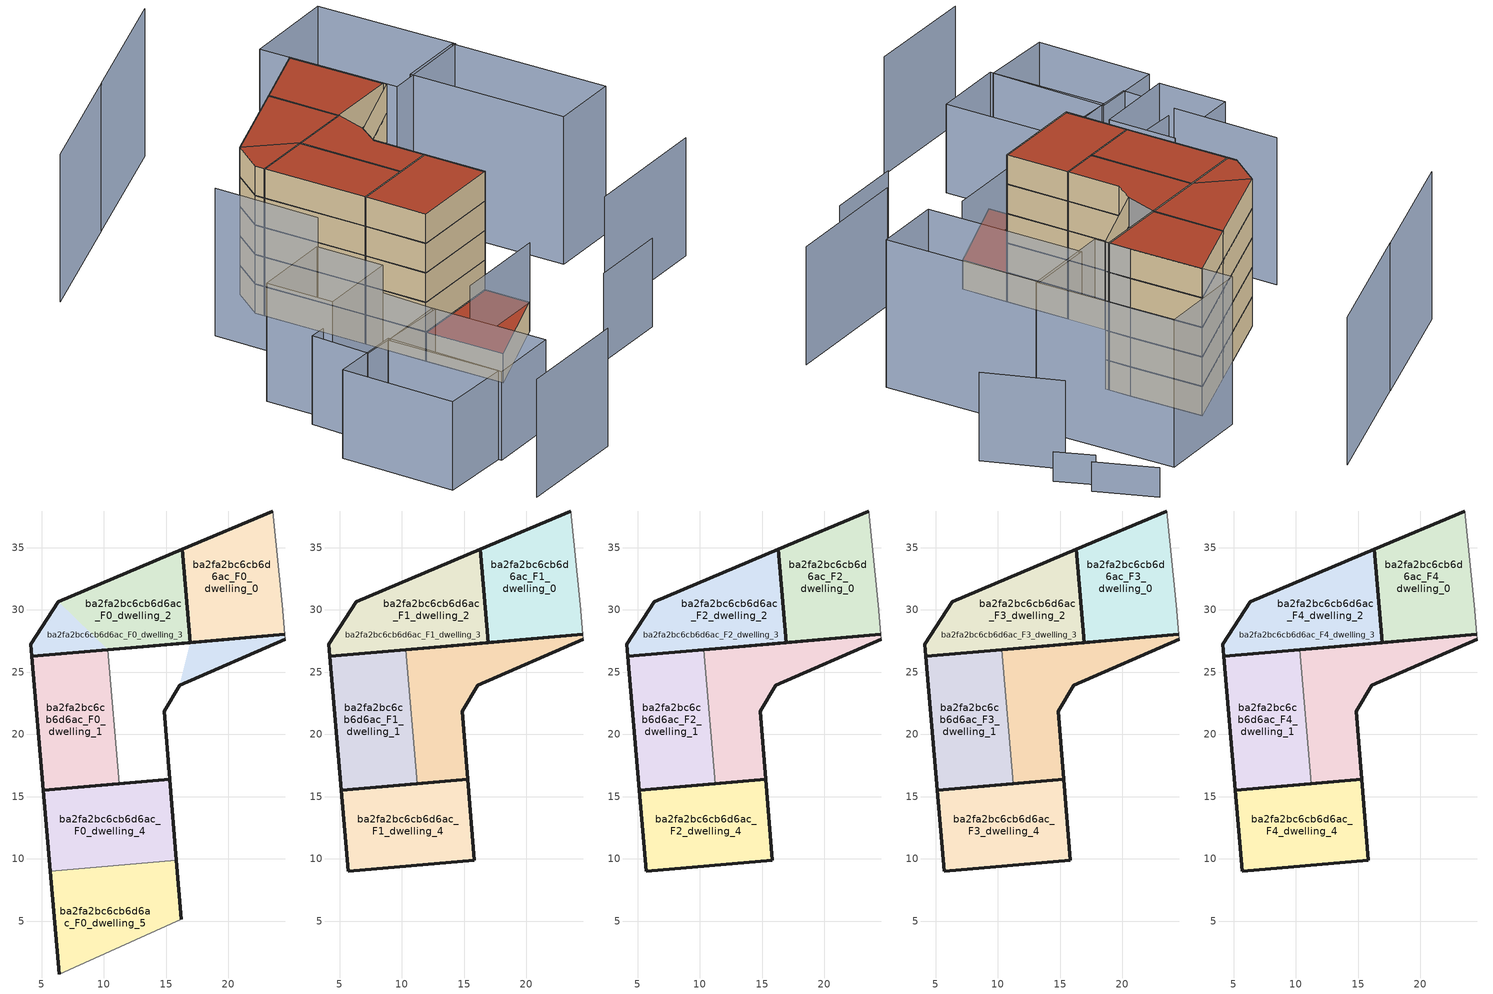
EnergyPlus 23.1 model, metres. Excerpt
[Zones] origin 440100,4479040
ba2fa2bc6cb6d6ac_F0_dwelling_0
 floor ground (EU_floor_Construction): 24.53,28.04 24.32,30.4 23.57,37.94 16.27,34.86 16.92,27.38 z0
 wall outside (EU_wall_Construction): 24.53,28.04 16.92,27.38 16.27,34.86 23.57,37.94 z0:3
 wall adiabatic (EU_wall_Construction): 23.57,37.94 24.32,30.4 24.53,28.04 z0:3
ba2fa2bc6cb6d6ac_F0_dwelling_1
 floor ground (EU_floor_Construction): 16.92,27.38 16.27,34.86 6.32,30.65 10.32,26.81 z0; 24.57,27.66 24.53,28.04 16.92,27.38 16.07,23.96 z0; 11.24,16.05 10.32,26.81 4.19,26.28 5.12,15.52 z0; 10.32,26.81 6.32,30.65 4.11,27.23 4.19,26.28 z0
 wall outside (EU_wall_Construction): 4.11,27.23 6.32,30.65 16.27,34.86 16.92,27.38 4.19,26.28 4.11,27.23 z0:3
ba2fa2bc6cb6d6ac_F0_dwelling_2
 floor ground (EU_floor_Construction): 16.92,27.38 16.27,34.86 6.32,30.65 10.32,26.81 z0; 10.32,26.81 6.32,30.65 4.11,27.23 4.19,26.28 z0; 24.57,27.66 24.53,28.04 16.92,27.38 16.07,23.96 z0
 wall outside (EU_wall_Construction): 10.32,26.81 24.53,28.04 / 24.57,27.66 16.07,23.96 14.83,21.86 15.28,16.4 11.24,16.05 z0:3
 wall adiabatic (EU_wall_Construction): 24.53,28.04 24.57,27.66 z0:3
 wall to ba2fa2bc6cb6d6ac_F0_dwelling_3 (EU_wall_Construction): 11.24,16.05 10.32,26.81 z0:3
 roof outside (EU_floor_Construction): 16.27,34.86 16.92,27.38 10.32,26.81 6.32,30.65 z3; 16.92,27.38 16.07,23.96 14.83,21.86 15.28,16.4 11.24,16.05 10.32,26.81 z3
ba2fa2bc6cb6d6ac_F0_dwelling_3
 floor ground (EU_floor_Construction): 16.92,27.38 16.27,34.86 6.32,30.65 4.11,27.23 4.19,26.28 z0; 11.24,16.05 10.32,26.81 4.19,26.28 5.12,15.52 z0
 wall outside (EU_wall_Construction): 11.24,16.05 5.12,15.52 4.19,26.28 10.32,26.81 z0:3
ba2fa2bc6cb6d6ac_F0_dwelling_4
 floor ground (EU_floor_Construction): 15.82,9.9 15.28,16.4 5.12,15.52 5.68,9.03 z0
 wall outside (EU_wall_Construction): 5.68,9.03 5.12,15.52 15.28,16.4 15.82,9.9 z0:3
 wall to ba2fa2bc6cb6d6ac_F0_dwelling_5 (EU_wall_Construction): 15.81,9.9 5.68,9.03 z0:3
ba2fa2bc6cb6d6ac_F0_dwelling_5
 floor ground (EU_floor_Construction): 16.21,5.14 15.82,9.9 5.68,9.03 6.39,0.76 z0
 wall outside (EU_wall_Construction): 15.82,9.9 16.21,5.14 / 6.39,0.76 5.68,9.03 z0:3
 wall adiabatic (EU_wall_Construction): 16.21,5.14 6.39,0.76 z0:3
 roof outside (EU_roof_Construction): 15.82,9.9 16.21,5.14 6.39,0.76 5.68,9.03 z3
ba2fa2bc6cb6d6ac_F1_dwelling_0
 floor to ba2fa2bc6cb6d6ac_F0_dwelling_0 (EU_floor_Construction): 24.53,28.04 24.32,30.4 23.57,37.94 16.27,34.86 16.92,27.38 z3
 wall outside (EU_wall_Construction): 24.53,28.04 16.92,27.38 16.27,34.86 23.57,37.94 z3:6
 wall adiabatic (EU_wall_Construction): 23.57,37.94 24.32,30.4 24.53,28.04 z3:6
ba2fa2bc6cb6d6ac_F1_dwelling_1
 floor outside (EU_floor_Construction): 11.24,16.05 10.32,26.81 4.19,26.28 5.12,15.52 z3; 24.57,27.66 24.53,28.04 16.92,27.38 16.07,23.96 z3
 floor to ba2fa2bc6cb6d6ac_F0_dwelling_1 (EU_floor_Construction): 16.92,27.38 16.27,34.86 6.32,30.65 10.32,26.81 z3; 10.32,26.81 6.32,30.65 4.11,27.23 4.19,26.28 z3; 15.28,16.4 14.83,21.86 16.07,23.96 16.92,27.38 10.32,26.81 11.24,16.05 z3
 wall outside (EU_wall_Construction): 4.11,27.23 6.32,30.65 16.27,34.86 16.92,27.38 4.19,26.28 4.11,27.23 z3:6
ba2fa2bc6cb6d6ac_F1_dwelling_2
 floor outside (EU_floor_Construction): 16.92,27.38 16.27,34.86 6.32,30.65 10.32,26.81 z3; 15.28,16.4 14.83,21.86 16.07,23.96 16.92,27.38 10.32,26.81 11.24,16.05 z3
 floor to ba2fa2bc6cb6d6ac_F0_dwelling_2 (EU_floor_Construction): 10.32,26.81 6.32,30.65 4.11,27.23 4.19,26.28 z3; 24.57,27.66 24.53,28.04 16.92,27.38 16.07,23.96 z3
 wall outside (EU_wall_Construction): 10.32,26.81 24.53,28.04 / 24.57,27.66 16.07,23.96 14.83,21.86 15.28,16.4 11.24,16.05 z3:6
 wall adiabatic (EU_wall_Construction): 24.53,28.04 24.57,27.66 z3:6
 wall to ba2fa2bc6cb6d6ac_F1_dwelling_3 (EU_wall_Construction): 11.24,16.05 10.32,26.81 z3:6
 roof outside (EU_floor_Construction): 16.27,34.86 16.92,27.38 10.32,26.81 6.32,30.65 z6; 16.92,27.38 16.07,23.96 14.83,21.86 15.28,16.4 11.24,16.05 10.32,26.81 z6
ba2fa2bc6cb6d6ac_F1_dwelling_3
 floor to ba2fa2bc6cb6d6ac_F0_dwelling_3 (EU_floor_Construction): 16.92,27.38 16.27,34.86 6.32,30.65 4.11,27.23 4.19,26.28 z3; 11.24,16.05 10.32,26.81 4.19,26.28 5.12,15.52 z3
 wall outside (EU_wall_Construction): 11.24,16.05 5.12,15.52 4.19,26.28 10.32,26.81 z3:6
ba2fa2bc6cb6d6ac_F1_dwelling_4
 floor to ba2fa2bc6cb6d6ac_F0_dwelling_4 (EU_floor_Construction): 15.81,9.9 15.28,16.4 5.12,15.52 5.68,9.03 z3
 wall outside (EU_wall_Construction): 15.28,16.4 15.82,9.9 5.68,9.03 5.12,15.52 15.28,16.4 z3:6
ba2fa2bc6cb6d6ac_F2_dwelling_0
 floor to ba2fa2bc6cb6d6ac_F1_dwelling_0 (EU_floor_Construction): 24.53,28.04 24.32,30.4 23.57,37.94 16.27,34.86 16.92,27.38 z6
 wall outside (EU_wall_Construction): 24.53,28.04 16.92,27.38 16.27,34.86 23.57,37.94 z6:9
 wall adiabatic (EU_wall_Construction): 23.57,37.94 24.32,30.4 24.53,28.04 z6:9
ba2fa2bc6cb6d6ac_F2_dwelling_1
 floor outside (EU_floor_Construction): 11.24,16.05 10.32,26.81 4.19,26.28 5.12,15.52 z6; 24.57,27.66 24.53,28.04 16.92,27.38 16.07,23.96 z6
 floor to ba2fa2bc6cb6d6ac_F1_dwelling_1 (EU_floor_Construction): 16.92,27.38 16.27,34.86 6.32,30.65 10.32,26.81 z6; 10.32,26.81 6.32,30.65 4.11,27.23 4.19,26.28 z6; 15.28,16.4 14.83,21.86 16.07,23.96 16.92,27.38 10.32,26.81 11.24,16.05 z6
 wall outside (EU_wall_Construction): 4.11,27.23 6.32,30.65 16.27,34.86 16.92,27.38 4.19,26.28 4.11,27.23 z6:9
ba2fa2bc6cb6d6ac_F2_dwelling_2
 floor outside (EU_floor_Construction): 16.92,27.38 16.27,34.86 6.32,30.65 10.32,26.81 z6; 15.28,16.4 14.83,21.86 16.07,23.96 16.92,27.38 10.32,26.81 11.24,16.05 z6
 floor to ba2fa2bc6cb6d6ac_F1_dwelling_2 (EU_floor_Construction): 10.32,26.81 6.32,30.65 4.11,27.23 4.19,26.28 z6; 24.57,27.66 24.53,28.04 16.92,27.38 16.07,23.96 z6
 wall outside (EU_wall_Construction): 10.32,26.81 24.53,28.04 / 24.57,27.66 16.07,23.96 14.83,21.86 15.28,16.4 11.24,16.05 z6:9
 wall adiabatic (EU_wall_Construction): 24.53,28.04 24.57,27.66 z6:9
 wall to ba2fa2bc6cb6d6ac_F2_dwelling_3 (EU_wall_Construction): 11.24,16.05 10.32,26.81 z6:9
 roof outside (EU_floor_Construction): 16.27,34.86 16.92,27.38 10.32,26.81 6.32,30.65 z9; 16.92,27.38 16.07,23.96 14.83,21.86 15.28,16.4 11.24,16.05 10.32,26.81 z9
ba2fa2bc6cb6d6ac_F2_dwelling_3
 floor to ba2fa2bc6cb6d6ac_F1_dwelling_3 (EU_floor_Construction): 16.92,27.38 16.27,34.86 6.32,30.65 4.11,27.23 4.19,26.28 z6; 11.24,16.05 10.32,26.81 4.19,26.28 5.12,15.52 z6
 wall outside (EU_wall_Construction): 11.24,16.05 5.12,15.52 4.19,26.28 10.32,26.81 z6:9
ba2fa2bc6cb6d6ac_F2_dwelling_4
 floor to ba2fa2bc6cb6d6ac_F1_dwelling_4 (EU_floor_Construction): 15.81,9.9 15.28,16.4 5.12,15.52 5.68,9.03 z6
 wall outside (EU_wall_Construction): 15.28,16.4 15.82,9.9 5.68,9.03 5.12,15.52 15.28,16.4 z6:9
ba2fa2bc6cb6d6ac_F3_dwelling_0
 floor to ba2fa2bc6cb6d6ac_F2_dwelling_0 (EU_floor_Construction): 24.53,28.04 24.32,30.4 23.57,37.94 16.27,34.86 16.92,27.38 z9
 wall outside (EU_wall_Construction): 24.53,28.04 16.92,27.38 16.27,34.86 23.57,37.94 z9:12
 wall adiabatic (EU_wall_Construction): 23.57,37.94 24.32,30.4 24.53,28.04 z9:12
ba2fa2bc6cb6d6ac_F3_dwelling_1
 floor outside (EU_floor_Construction): 11.24,16.05 10.32,26.81 4.19,26.28 5.12,15.52 z9; 24.57,27.66 24.53,28.04 16.92,27.38 16.07,23.96 z9
 floor to ba2fa2bc6cb6d6ac_F2_dwelling_1 (EU_floor_Construction): 16.92,27.38 16.27,34.86 6.32,30.65 10.32,26.81 z9; 10.32,26.81 6.32,30.65 4.11,27.23 4.19,26.28 z9; 15.28,16.4 14.83,21.86 16.07,23.96 16.92,27.38 10.32,26.81 11.24,16.05 z9
 wall outside (EU_wall_Construction): 4.11,27.23 6.32,30.65 16.27,34.86 16.92,27.38 4.19,26.28 4.11,27.23 z9:12
ba2fa2bc6cb6d6ac_F3_dwelling_2
 floor outside (EU_floor_Construction): 16.92,27.38 16.27,34.86 6.32,30.65 10.32,26.81 z9; 15.28,16.4 14.83,21.86 16.07,23.96 16.92,27.38 10.32,26.81 11.24,16.05 z9
 floor to ba2fa2bc6cb6d6ac_F2_dwelling_2 (EU_floor_Construction): 10.32,26.81 6.32,30.65 4.11,27.23 4.19,26.28 z9; 24.57,27.66 24.53,28.04 16.92,27.38 16.07,23.96 z9
 wall outside (EU_wall_Construction): 10.32,26.81 24.53,28.04 / 24.57,27.66 16.07,23.96 14.83,21.86 15.28,16.4 11.24,16.05 z9:12
 wall adiabatic (EU_wall_Construction): 24.53,28.04 24.57,27.66 z9:12
 wall to ba2fa2bc6cb6d6ac_F3_dwelling_3 (EU_wall_Construction): 11.24,16.05 10.32,26.81 z9:12
 roof outside (EU_floor_Construction): 16.27,34.86 16.92,27.38 10.32,26.81 6.32,30.65 z12; 16.92,27.38 16.07,23.96 14.83,21.86 15.28,16.4 11.24,16.05 10.32,26.81 z12
ba2fa2bc6cb6d6ac_F3_dwelling_3
 floor to ba2fa2bc6cb6d6ac_F2_dwelling_3 (EU_floor_Construction): 16.92,27.38 16.27,34.86 6.32,30.65 4.11,27.23 4.19,26.28 z9; 11.24,16.05 10.32,26.81 4.19,26.28 5.12,15.52 z9
 wall outside (EU_wall_Construction): 11.24,16.05 5.12,15.52 4.19,26.28 10.32,26.81 z9:12
ba2fa2bc6cb6d6ac_F3_dwelling_4
 floor to ba2fa2bc6cb6d6ac_F2_dwelling_4 (EU_floor_Construction): 15.81,9.9 15.28,16.4 5.12,15.52 5.68,9.03 z9
 wall outside (EU_wall_Construction): 15.28,16.4 15.82,9.9 5.68,9.03 5.12,15.52 15.28,16.4 z9:12
ba2fa2bc6cb6d6ac_F4_dwelling_0
 floor to ba2fa2bc6cb6d6ac_F3_dwelling_0 (EU_floor_Construction): 24.53,28.04 24.32,30.4 23.57,37.94 16.27,34.86 16.92,27.38 z12
 wall outside (EU_wall_Construction): 24.53,28.04 16.92,27.38 16.27,34.86 23.57,37.94 z12:15
 wall adiabatic (EU_wall_Construction): 23.57,37.94 24.32,30.4 24.53,28.04 z12:15
 roof outside (EU_roof_Construction): 23.57,37.94 24.32,30.4 24.53,28.04 16.92,27.38 16.27,34.86 z15
ba2fa2bc6cb6d6ac_F4_dwelling_1
 floor outside (EU_floor_Construction): 11.24,16.05 10.32,26.81 4.19,26.28 5.12,15.52 z12; 24.57,27.66 24.53,28.04 16.92,27.38 16.07,23.96 z12
 floor to ba2fa2bc6cb6d6ac_F3_dwelling_1 (EU_floor_Construction): 16.92,27.38 16.27,34.86 6.32,30.65 10.32,26.81 z12; 10.32,26.81 6.32,30.65 4.11,27.23 4.19,26.28 z12; 15.28,16.4 14.83,21.86 16.07,23.96 16.92,27.38 10.32,26.81 11.24,16.05 z12
 wall outside (EU_wall_Construction): 4.11,27.23 6.32,30.65 16.27,34.86 16.92,27.38 4.19,26.28 4.11,27.23 z12:15
 roof outside (EU_roof_Construction): 16.27,34.86 16.92,27.38 10.64,26.84 12.68,27.02 10.32,26.81 6.32,30.65 z15; 16.92,27.38 16.07,23.96 14.83,21.86 15.28,16.4 11.24,16.05 10.32,26.81 z15; 10.32,26.81 11.24,16.05 5.12,15.52 4.19,26.28 z15; 10.32,26.81 4.19,26.28 4.11,27.23 6.32,30.65 z15
ba2fa2bc6cb6d6ac_F4_dwelling_2
 floor outside (EU_floor_Construction): 16.92,27.38 16.27,34.86 6.32,30.65 10.32,26.81 z12; 15.28,16.4 14.83,21.86 16.07,23.96 16.92,27.38 10.32,26.81 11.24,16.05 z12
 floor to ba2fa2bc6cb6d6ac_F3_dwelling_2 (EU_floor_Construction): 10.32,26.81 6.32,30.65 4.11,27.23 4.19,26.28 z12; 24.57,27.66 24.53,28.04 16.92,27.38 16.07,23.96 z12
 wall outside (EU_wall_Construction): 10.32,26.81 24.53,28.04 / 24.57,27.66 16.07,23.96 14.83,21.86 15.28,16.4 11.24,16.05 z12:15
 wall adiabatic (EU_wall_Construction): 24.53,28.04 24.57,27.66 z12:15
 wall to ba2fa2bc6cb6d6ac_F4_dwelling_3 (EU_wall_Construction): 11.24,16.05 10.32,26.81 z12:15
 roof outside (EU_roof_Construction): 10.32,26.81 4.19,26.28 4.11,27.23 6.32,30.65 z15; 16.27,34.86 16.92,27.38 10.64,26.84 12.68,27.02 10.32,26.81 6.32,30.65 z15; 16.92,27.38 16.07,23.96 14.83,21.86 15.28,16.4 11.24,16.05 10.32,26.81 z15
ba2fa2bc6cb6d6ac_F4_dwelling_3
 floor to ba2fa2bc6cb6d6ac_F3_dwelling_3 (EU_floor_Construction): 16.92,27.38 16.27,34.86 6.32,30.65 4.11,27.23 4.19,26.28 z12; 11.24,16.05 10.32,26.81 4.19,26.28 5.12,15.52 z12
 wall outside (EU_wall_Construction): 11.24,16.05 5.12,15.52 4.19,26.28 10.32,26.81 z12:15
 roof outside (EU_roof_Construction): 16.27,34.86 16.92,27.38 4.19,26.28 4.11,27.23 6.32,30.65 z15; 10.32,26.81 11.24,16.05 5.12,15.52 4.19,26.28 z15
ba2fa2bc6cb6d6ac_F4_dwelling_4
 floor to ba2fa2bc6cb6d6ac_F3_dwelling_4 (EU_floor_Construction): 15.81,9.9 15.28,16.4 5.12,15.52 5.68,9.03 z12
 wall outside (EU_wall_Construction): 15.28,16.4 15.82,9.9 5.68,9.03 5.12,15.52 15.28,16.4 z12:15
 roof outside (EU_roof_Construction): 15.28,16.4 15.82,9.9 5.68,9.03 5.12,15.52 z15
shading: -10.15,-15.49 1.95,-14.46 / 22.98,1.67 36.92,2.98 / -0.79,16.56 -0.14,9.53 / -0.14,9.53 -8.78,8.73 / -8.78,8.73 -9.42,15.76 / -9.42,15.76 -0.79,16.56 z0:12; 15.36,-3.94 23.64,-3.23 / 6.1,4.29 16.21,5.14 / 43,27.2 39.69,34.46 / -13.67,-8.59 -14.45,3.35 / -14.45,3.35 -6.89,3.84 / -6.89,3.84 -6.11,-8.09 / -6.11,-8.09 -13.67,-8.59 / 0.32,4.3 1.42,-7.81 / 1.42,-7.81 -6.12,-8.49 / -6.12,-8.49 -7.21,3.62 / -7.21,3.62 0.32,4.3 / 0.36,3.94 -10.39,3.49 / -10.39,3.49 -10.65,9.69 / -10.65,9.69 0.1,10.14 / 0.1,10.14 0.36,3.94 z0:9; -1.67,27.42 -0.78,16.45 / 23.53,54.39 9.12,48.47 / 9.24,48.55 -4.59,42.84 / 28.94,10.85 27.46,27.16 / 27.46,27.16 34.68,27.82 / 34.68,27.82 36.17,11.51 / 36.17,11.51 28.94,10.85 / 24.7,26.55 23.26,41.12 / 23.26,41.12 33.42,42.13 / 33.42,42.13 34.86,27.55 / 34.86,27.55 24.7,26.55 z0:15; 42.24,35.01 40.52,38.55 / 41.8,39.06 38.97,44.69 z0:3
[Building]
EU S2 Campaign: North Axis=0; Terrain=City; Solar Distribution=FullExterior
[Site:Location]
Madrid: Latitude=40.5; Longitude=-3.5; Time Zone=1; Elevation=609
[SizingPeriod:WeatherFileDays]
AnnualSizingPeriod: Begin Month=1; Begin Day of Month=1; End Month=12; End Day of Month=31; Day of Week for Start Day=Monday; Use Weather File Daylight Saving Period=No; Use Weather File Rain and Snow Indicators=No
[MATERIAL]
EU_InternalMass_Material: Roughness=MediumRough; Thickness=0.1; Conductivity=1; Density=1800; Specific Heat=900; Thermal Absorptance=0.9; Solar Absorptance=0.7; Visible Absorptance=0.7
[MATERIAL:NOMASS] Roughness=MediumRough; Thermal Absorptance=0.9; Solar Absorptance=0.7; Visible Absorptance=0.7
Name | Thermal Resistance
EU_wall_NoMass | 0.609216
EU_roof_NoMass | 0.513268
EU_floor_NoMass | 0.568163
[CONSTRUCTION]
EU_wall_Construction: EU_wall_NoMass
EU_roof_Construction: EU_roof_NoMass
EU_floor_Construction: EU_floor_NoMass
EU_InternalMass_Construction: EU_InternalMass_Material
[ZONE] Type=1; Multiplier=1; Ceiling Height=autocalculate; Floor Area=autocalculate; Part of Total Floor Area=Yes
Name | Volume
ba2fa2bc6cb6d6ac_F0_dwelling_0 | 199.163
ba2fa2bc6cb6d6ac_F1_dwelling_0; ba2fa2bc6cb6d6ac_F2_dwelling_0; ba2fa2bc6cb6d6ac_F3_dwelling_0; ba2fa2bc6cb6d6ac_F4_dwelling_0 | 199.164
ba2fa2bc6cb6d6ac_F0_dwelling_1 | 441.629
ba2fa2bc6cb6d6ac_F1_dwelling_1; ba2fa2bc6cb6d6ac_F2_dwelling_1; ba2fa2bc6cb6d6ac_F3_dwelling_1; ba2fa2bc6cb6d6ac_F4_dwelling_1 | 597.472
ba2fa2bc6cb6d6ac_F0_dwelling_2 | 242.472
ba2fa2bc6cb6d6ac_F1_dwelling_2; ba2fa2bc6cb6d6ac_F2_dwelling_2; ba2fa2bc6cb6d6ac_F3_dwelling_2; ba2fa2bc6cb6d6ac_F4_dwelling_2 | 398.315
ba2fa2bc6cb6d6ac_F0_dwelling_3; ba2fa2bc6cb6d6ac_F1_dwelling_3; ba2fa2bc6cb6d6ac_F2_dwelling_3; ba2fa2bc6cb6d6ac_F3_dwelling_3; ba2fa2bc6cb6d6ac_F4_dwelling_3 | 398.329
ba2fa2bc6cb6d6ac_F0_dwelling_4; ba2fa2bc6cb6d6ac_F1_dwelling_4; ba2fa2bc6cb6d6ac_F2_dwelling_4; ba2fa2bc6cb6d6ac_F3_dwelling_4; ba2fa2bc6cb6d6ac_F4_dwelling_4 | 199.151
ba2fa2bc6cb6d6ac_F0_dwelling_5 | 199.157
[INTERNALMASS] Construction=EU_InternalMass_Construction
Name | Zone or ZoneList | Surface Area
ba2fa2bc6cb6d6ac_F0_dwelling_0_EU_InternalMass | ba2fa2bc6cb6d6ac_F0_dwelling_0 | 66.3864
ba2fa2bc6cb6d6ac_F0_dwelling_1_EU_InternalMass | ba2fa2bc6cb6d6ac_F0_dwelling_1 | 66.3904
ba2fa2bc6cb6d6ac_F0_dwelling_2_EU_InternalMass | ba2fa2bc6cb6d6ac_F0_dwelling_2 | 66.3819
ba2fa2bc6cb6d6ac_F0_dwelling_3_EU_InternalMass | ba2fa2bc6cb6d6ac_F0_dwelling_3 | 66.382
ba2fa2bc6cb6d6ac_F0_dwelling_4_EU_InternalMass | ba2fa2bc6cb6d6ac_F0_dwelling_4 | 66.387
ba2fa2bc6cb6d6ac_F0_dwelling_5_EU_InternalMass | ba2fa2bc6cb6d6ac_F0_dwelling_5 | 66.3856
ba2fa2bc6cb6d6ac_F1_dwelling_0_EU_InternalMass | ba2fa2bc6cb6d6ac_F1_dwelling_0 | 79.6634
ba2fa2bc6cb6d6ac_F1_dwelling_1_EU_InternalMass | ba2fa2bc6cb6d6ac_F1_dwelling_1 | 79.6589
ba2fa2bc6cb6d6ac_F1_dwelling_2_EU_InternalMass | ba2fa2bc6cb6d6ac_F1_dwelling_2 | 79.6622
ba2fa2bc6cb6d6ac_F1_dwelling_3_EU_InternalMass | ba2fa2bc6cb6d6ac_F1_dwelling_3 | 79.6704
ba2fa2bc6cb6d6ac_F1_dwelling_4_EU_InternalMass | ba2fa2bc6cb6d6ac_F1_dwelling_4 | 79.6667
ba2fa2bc6cb6d6ac_F2_dwelling_0_EU_InternalMass | ba2fa2bc6cb6d6ac_F2_dwelling_0 | 79.6634
ba2fa2bc6cb6d6ac_F2_dwelling_1_EU_InternalMass | ba2fa2bc6cb6d6ac_F2_dwelling_1 | 79.6589
ba2fa2bc6cb6d6ac_F2_dwelling_2_EU_InternalMass | ba2fa2bc6cb6d6ac_F2_dwelling_2 | 79.6622
ba2fa2bc6cb6d6ac_F2_dwelling_3_EU_InternalMass | ba2fa2bc6cb6d6ac_F2_dwelling_3 | 79.6704
ba2fa2bc6cb6d6ac_F2_dwelling_4_EU_InternalMass | ba2fa2bc6cb6d6ac_F2_dwelling_4 | 79.6667
ba2fa2bc6cb6d6ac_F3_dwelling_0_EU_InternalMass | ba2fa2bc6cb6d6ac_F3_dwelling_0 | 79.6634
ba2fa2bc6cb6d6ac_F3_dwelling_1_EU_InternalMass | ba2fa2bc6cb6d6ac_F3_dwelling_1 | 79.6589
ba2fa2bc6cb6d6ac_F3_dwelling_2_EU_InternalMass | ba2fa2bc6cb6d6ac_F3_dwelling_2 | 79.6622
ba2fa2bc6cb6d6ac_F3_dwelling_3_EU_InternalMass | ba2fa2bc6cb6d6ac_F3_dwelling_3 | 79.6704
ba2fa2bc6cb6d6ac_F3_dwelling_4_EU_InternalMass | ba2fa2bc6cb6d6ac_F3_dwelling_4 | 79.6667
ba2fa2bc6cb6d6ac_F4_dwelling_0_EU_InternalMass | ba2fa2bc6cb6d6ac_F4_dwelling_0 | 79.6634
ba2fa2bc6cb6d6ac_F4_dwelling_1_EU_InternalMass | ba2fa2bc6cb6d6ac_F4_dwelling_1 | 79.6589
ba2fa2bc6cb6d6ac_F4_dwelling_2_EU_InternalMass | ba2fa2bc6cb6d6ac_F4_dwelling_2 | 79.6622
ba2fa2bc6cb6d6ac_F4_dwelling_3_EU_InternalMass | ba2fa2bc6cb6d6ac_F4_dwelling_3 | 79.6704
ba2fa2bc6cb6d6ac_F4_dwelling_4_EU_InternalMass | ba2fa2bc6cb6d6ac_F4_dwelling_4 | 79.6667
[OTHEREQUIPMENT] Fuel Type=Electricity; Design Level Calculation Method=Watts/Area; Power per Zone Floor Area=1; Fraction Latent=0; Fraction Radiant=0; Fraction Lost=0; Carbon Dioxide Generation Rate=0; EndUse Subcategory=EU_Step8_InternalGains
Name | Zone or ZoneList or Space or SpaceList | Schedule
EU_Step8_InternalGain_ba2fa2bc6cb6d6ac_F0_dwelling_0_f000 | ba2fa2bc6cb6d6ac_F0_dwelling_0 | EU_Step8_GainSchedule_ba2fa2bc6cb6d6ac_F0_dwelling_0_f000
EU_Step8_InternalGain_ba2fa2bc6cb6d6ac_F0_dwelling_1_f000 | ba2fa2bc6cb6d6ac_F0_dwelling_1 | EU_Step8_GainSchedule_ba2fa2bc6cb6d6ac_F0_dwelling_1_f000
EU_Step8_InternalGain_ba2fa2bc6cb6d6ac_F0_dwelling_2_f000 | ba2fa2bc6cb6d6ac_F0_dwelling_2 | EU_Step8_GainSchedule_ba2fa2bc6cb6d6ac_F0_dwelling_2_f000
EU_Step8_InternalGain_ba2fa2bc6cb6d6ac_F0_dwelling_3_f000 | ba2fa2bc6cb6d6ac_F0_dwelling_3 | EU_Step8_GainSchedule_ba2fa2bc6cb6d6ac_F0_dwelling_3_f000
EU_Step8_InternalGain_ba2fa2bc6cb6d6ac_F0_dwelling_4_f000 | ba2fa2bc6cb6d6ac_F0_dwelling_4 | EU_Step8_GainSchedule_ba2fa2bc6cb6d6ac_F0_dwelling_4_f000
EU_Step8_InternalGain_ba2fa2bc6cb6d6ac_F0_dwelling_5_f000 | ba2fa2bc6cb6d6ac_F0_dwelling_5 | EU_Step8_GainSchedule_ba2fa2bc6cb6d6ac_F0_dwelling_5_f000
EU_Step8_InternalGain_ba2fa2bc6cb6d6ac_F1_dwelling_0_f000 | ba2fa2bc6cb6d6ac_F1_dwelling_0 | EU_Step8_GainSchedule_ba2fa2bc6cb6d6ac_F1_dwelling_0_f000
EU_Step8_InternalGain_ba2fa2bc6cb6d6ac_F1_dwelling_1_f000 | ba2fa2bc6cb6d6ac_F1_dwelling_1 | EU_Step8_GainSchedule_ba2fa2bc6cb6d6ac_F1_dwelling_1_f000
EU_Step8_InternalGain_ba2fa2bc6cb6d6ac_F1_dwelling_2_f000 | ba2fa2bc6cb6d6ac_F1_dwelling_2 | EU_Step8_GainSchedule_ba2fa2bc6cb6d6ac_F1_dwelling_2_f000
EU_Step8_InternalGain_ba2fa2bc6cb6d6ac_F1_dwelling_3_f000 | ba2fa2bc6cb6d6ac_F1_dwelling_3 | EU_Step8_GainSchedule_ba2fa2bc6cb6d6ac_F1_dwelling_3_f000
EU_Step8_InternalGain_ba2fa2bc6cb6d6ac_F1_dwelling_4_f000 | ba2fa2bc6cb6d6ac_F1_dwelling_4 | EU_Step8_GainSchedule_ba2fa2bc6cb6d6ac_F1_dwelling_4_f000
EU_Step8_InternalGain_ba2fa2bc6cb6d6ac_F2_dwelling_0_f000 | ba2fa2bc6cb6d6ac_F2_dwelling_0 | EU_Step8_GainSchedule_ba2fa2bc6cb6d6ac_F2_dwelling_0_f000
EU_Step8_InternalGain_ba2fa2bc6cb6d6ac_F2_dwelling_1_f000 | ba2fa2bc6cb6d6ac_F2_dwelling_1 | EU_Step8_GainSchedule_ba2fa2bc6cb6d6ac_F2_dwelling_1_f000
EU_Step8_InternalGain_ba2fa2bc6cb6d6ac_F2_dwelling_2_f000 | ba2fa2bc6cb6d6ac_F2_dwelling_2 | EU_Step8_GainSchedule_ba2fa2bc6cb6d6ac_F2_dwelling_2_f000
EU_Step8_InternalGain_ba2fa2bc6cb6d6ac_F2_dwelling_3_f000 | ba2fa2bc6cb6d6ac_F2_dwelling_3 | EU_Step8_GainSchedule_ba2fa2bc6cb6d6ac_F2_dwelling_3_f000
EU_Step8_InternalGain_ba2fa2bc6cb6d6ac_F2_dwelling_4_f000 | ba2fa2bc6cb6d6ac_F2_dwelling_4 | EU_Step8_GainSchedule_ba2fa2bc6cb6d6ac_F2_dwelling_4_f000
EU_Step8_InternalGain_ba2fa2bc6cb6d6ac_F3_dwelling_0_f000 | ba2fa2bc6cb6d6ac_F3_dwelling_0 | EU_Step8_GainSchedule_ba2fa2bc6cb6d6ac_F3_dwelling_0_f000
EU_Step8_InternalGain_ba2fa2bc6cb6d6ac_F3_dwelling_1_f000 | ba2fa2bc6cb6d6ac_F3_dwelling_1 | EU_Step8_GainSchedule_ba2fa2bc6cb6d6ac_F3_dwelling_1_f000
EU_Step8_InternalGain_ba2fa2bc6cb6d6ac_F3_dwelling_2_f000 | ba2fa2bc6cb6d6ac_F3_dwelling_2 | EU_Step8_GainSchedule_ba2fa2bc6cb6d6ac_F3_dwelling_2_f000
EU_Step8_InternalGain_ba2fa2bc6cb6d6ac_F3_dwelling_3_f000 | ba2fa2bc6cb6d6ac_F3_dwelling_3 | EU_Step8_GainSchedule_ba2fa2bc6cb6d6ac_F3_dwelling_3_f000
EU_Step8_InternalGain_ba2fa2bc6cb6d6ac_F3_dwelling_4_f000 | ba2fa2bc6cb6d6ac_F3_dwelling_4 | EU_Step8_GainSchedule_ba2fa2bc6cb6d6ac_F3_dwelling_4_f000
EU_Step8_InternalGain_ba2fa2bc6cb6d6ac_F4_dwelling_0_f000 | ba2fa2bc6cb6d6ac_F4_dwelling_0 | EU_Step8_GainSchedule_ba2fa2bc6cb6d6ac_F4_dwelling_0_f000
EU_Step8_InternalGain_ba2fa2bc6cb6d6ac_F4_dwelling_1_f000 | ba2fa2bc6cb6d6ac_F4_dwelling_1 | EU_Step8_GainSchedule_ba2fa2bc6cb6d6ac_F4_dwelling_1_f000
EU_Step8_InternalGain_ba2fa2bc6cb6d6ac_F4_dwelling_2_f000 | ba2fa2bc6cb6d6ac_F4_dwelling_2 | EU_Step8_GainSchedule_ba2fa2bc6cb6d6ac_F4_dwelling_2_f000
EU_Step8_InternalGain_ba2fa2bc6cb6d6ac_F4_dwelling_3_f000 | ba2fa2bc6cb6d6ac_F4_dwelling_3 | EU_Step8_GainSchedule_ba2fa2bc6cb6d6ac_F4_dwelling_3_f000
EU_Step8_InternalGain_ba2fa2bc6cb6d6ac_F4_dwelling_4_f000 | ba2fa2bc6cb6d6ac_F4_dwelling_4 | EU_Step8_GainSchedule_ba2fa2bc6cb6d6ac_F4_dwelling_4_f000
[ZONEVENTILATION:DESIGNFLOWRATE] Schedule=EU_AlwaysOn; Design Flow Rate Calculation Method=AirChanges/Hour; Air Changes per Hour=0.752966; Ventilation Type=Natural; Fan Pressure Rise=0; Fan Total Efficiency=1; Constant Term Coefficient=1; Temperature Term Coefficient=0; Velocity Term Coefficient=0; Velocity Squared Term Coefficient=0; Minimum Indoor Temperature=-100; Maximum Indoor Temperature=100; Delta Temperature=-100; Minimum Outdoor Temperature=-100; Maximum Outdoor Temperature=100; Maximum Wind Speed=40
Name | Zone or ZoneList or Space or SpaceList
EU_ConstantAir_ba2fa2bc6cb6d6ac_F0_dwelling_0 | ba2fa2bc6cb6d6ac_F0_dwelling_0
EU_ConstantAir_ba2fa2bc6cb6d6ac_F0_dwelling_1 | ba2fa2bc6cb6d6ac_F0_dwelling_1
EU_ConstantAir_ba2fa2bc6cb6d6ac_F0_dwelling_2 | ba2fa2bc6cb6d6ac_F0_dwelling_2
EU_ConstantAir_ba2fa2bc6cb6d6ac_F0_dwelling_3 | ba2fa2bc6cb6d6ac_F0_dwelling_3
EU_ConstantAir_ba2fa2bc6cb6d6ac_F0_dwelling_4 | ba2fa2bc6cb6d6ac_F0_dwelling_4
EU_ConstantAir_ba2fa2bc6cb6d6ac_F0_dwelling_5 | ba2fa2bc6cb6d6ac_F0_dwelling_5
EU_ConstantAir_ba2fa2bc6cb6d6ac_F1_dwelling_0 | ba2fa2bc6cb6d6ac_F1_dwelling_0
EU_ConstantAir_ba2fa2bc6cb6d6ac_F1_dwelling_1 | ba2fa2bc6cb6d6ac_F1_dwelling_1
EU_ConstantAir_ba2fa2bc6cb6d6ac_F1_dwelling_2 | ba2fa2bc6cb6d6ac_F1_dwelling_2
EU_ConstantAir_ba2fa2bc6cb6d6ac_F1_dwelling_3 | ba2fa2bc6cb6d6ac_F1_dwelling_3
EU_ConstantAir_ba2fa2bc6cb6d6ac_F1_dwelling_4 | ba2fa2bc6cb6d6ac_F1_dwelling_4
EU_ConstantAir_ba2fa2bc6cb6d6ac_F2_dwelling_0 | ba2fa2bc6cb6d6ac_F2_dwelling_0
EU_ConstantAir_ba2fa2bc6cb6d6ac_F2_dwelling_1 | ba2fa2bc6cb6d6ac_F2_dwelling_1
EU_ConstantAir_ba2fa2bc6cb6d6ac_F2_dwelling_2 | ba2fa2bc6cb6d6ac_F2_dwelling_2
EU_ConstantAir_ba2fa2bc6cb6d6ac_F2_dwelling_3 | ba2fa2bc6cb6d6ac_F2_dwelling_3
EU_ConstantAir_ba2fa2bc6cb6d6ac_F2_dwelling_4 | ba2fa2bc6cb6d6ac_F2_dwelling_4
EU_ConstantAir_ba2fa2bc6cb6d6ac_F3_dwelling_0 | ba2fa2bc6cb6d6ac_F3_dwelling_0
EU_ConstantAir_ba2fa2bc6cb6d6ac_F3_dwelling_1 | ba2fa2bc6cb6d6ac_F3_dwelling_1
EU_ConstantAir_ba2fa2bc6cb6d6ac_F3_dwelling_2 | ba2fa2bc6cb6d6ac_F3_dwelling_2
EU_ConstantAir_ba2fa2bc6cb6d6ac_F3_dwelling_3 | ba2fa2bc6cb6d6ac_F3_dwelling_3
EU_ConstantAir_ba2fa2bc6cb6d6ac_F3_dwelling_4 | ba2fa2bc6cb6d6ac_F3_dwelling_4
EU_ConstantAir_ba2fa2bc6cb6d6ac_F4_dwelling_0 | ba2fa2bc6cb6d6ac_F4_dwelling_0
EU_ConstantAir_ba2fa2bc6cb6d6ac_F4_dwelling_1 | ba2fa2bc6cb6d6ac_F4_dwelling_1
EU_ConstantAir_ba2fa2bc6cb6d6ac_F4_dwelling_2 | ba2fa2bc6cb6d6ac_F4_dwelling_2
EU_ConstantAir_ba2fa2bc6cb6d6ac_F4_dwelling_3 | ba2fa2bc6cb6d6ac_F4_dwelling_3
EU_ConstantAir_ba2fa2bc6cb6d6ac_F4_dwelling_4 | ba2fa2bc6cb6d6ac_F4_dwelling_4
[HVACTEMPLATE:THERMOSTAT] Constant Heating Setpoint=20; Constant Cooling Setpoint=50
EU_HeatOnly_ba2fa2bc6cb6d6ac_F0_dwelling_0; EU_HeatOnly_ba2fa2bc6cb6d6ac_F0_dwelling_1; EU_HeatOnly_ba2fa2bc6cb6d6ac_F0_dwelling_2; EU_HeatOnly_ba2fa2bc6cb6d6ac_F0_dwelling_3; EU_HeatOnly_ba2fa2bc6cb6d6ac_F0_dwelling_4; EU_HeatOnly_ba2fa2bc6cb6d6ac_F0_dwelling_5; EU_HeatOnly_ba2fa2bc6cb6d6ac_F1_dwelling_0; EU_HeatOnly_ba2fa2bc6cb6d6ac_F1_dwelling_1; EU_HeatOnly_ba2fa2bc6cb6d6ac_F1_dwelling_2; EU_HeatOnly_ba2fa2bc6cb6d6ac_F1_dwelling_3; EU_HeatOnly_ba2fa2bc6cb6d6ac_F1_dwelling_4; EU_HeatOnly_ba2fa2bc6cb6d6ac_F2_dwelling_0; EU_HeatOnly_ba2fa2bc6cb6d6ac_F2_dwelling_1; EU_HeatOnly_ba2fa2bc6cb6d6ac_F2_dwelling_2; EU_HeatOnly_ba2fa2bc6cb6d6ac_F2_dwelling_3; EU_HeatOnly_ba2fa2bc6cb6d6ac_F2_dwelling_4; EU_HeatOnly_ba2fa2bc6cb6d6ac_F3_dwelling_0; EU_HeatOnly_ba2fa2bc6cb6d6ac_F3_dwelling_1; EU_HeatOnly_ba2fa2bc6cb6d6ac_F3_dwelling_2; EU_HeatOnly_ba2fa2bc6cb6d6ac_F3_dwelling_3; EU_HeatOnly_ba2fa2bc6cb6d6ac_F3_dwelling_4; EU_HeatOnly_ba2fa2bc6cb6d6ac_F4_dwelling_0; EU_HeatOnly_ba2fa2bc6cb6d6ac_F4_dwelling_1; EU_HeatOnly_ba2fa2bc6cb6d6ac_F4_dwelling_2; EU_HeatOnly_ba2fa2bc6cb6d6ac_F4_dwelling_3; EU_HeatOnly_ba2fa2bc6cb6d6ac_F4_dwelling_4
[HVACTEMPLATE:ZONE:IDEALLOADSAIRSYSTEM] System Availability Schedule=EU_AlwaysOn; Maximum Heating Supply Air Temperature=50; Minimum Cooling Supply Air Temperature=13; Maximum Heating Supply Air Humidity Ratio=0.0156; Minimum Cooling Supply Air Humidity Ratio=0.0077; Heating Limit=NoLimit; Cooling Limit=NoLimit; Heating Availability Schedule=EU_AlwaysOn; Cooling Availability Schedule=EU_CoolingOff; Dehumidification Control Type=ConstantSensibleHeatRatio; Cooling Sensible Heat Ratio=0.7; Dehumidification Setpoint=60; Humidification Control Type=None; Humidification Setpoint=30; Outdoor Air Method=None; Outdoor Air Flow Rate per Person=0.00944; Outdoor Air Flow Rate per Zone Floor Area=0; Outdoor Air Flow Rate per Zone=0; Demand Controlled Ventilation Type=None; Outdoor Air Economizer Type=NoEconomizer; Heat Recovery Type=None; Sensible Heat Recovery Effectiveness=0.7; Latent Heat Recovery Effectiveness=0.65
Name | Template Thermostat
ba2fa2bc6cb6d6ac_F0_dwelling_0 | EU_HeatOnly_ba2fa2bc6cb6d6ac_F0_dwelling_0
ba2fa2bc6cb6d6ac_F0_dwelling_1 | EU_HeatOnly_ba2fa2bc6cb6d6ac_F0_dwelling_1
ba2fa2bc6cb6d6ac_F0_dwelling_2 | EU_HeatOnly_ba2fa2bc6cb6d6ac_F0_dwelling_2
ba2fa2bc6cb6d6ac_F0_dwelling_3 | EU_HeatOnly_ba2fa2bc6cb6d6ac_F0_dwelling_3
ba2fa2bc6cb6d6ac_F0_dwelling_4 | EU_HeatOnly_ba2fa2bc6cb6d6ac_F0_dwelling_4
ba2fa2bc6cb6d6ac_F0_dwelling_5 | EU_HeatOnly_ba2fa2bc6cb6d6ac_F0_dwelling_5
ba2fa2bc6cb6d6ac_F1_dwelling_0 | EU_HeatOnly_ba2fa2bc6cb6d6ac_F1_dwelling_0
ba2fa2bc6cb6d6ac_F1_dwelling_1 | EU_HeatOnly_ba2fa2bc6cb6d6ac_F1_dwelling_1
ba2fa2bc6cb6d6ac_F1_dwelling_2 | EU_HeatOnly_ba2fa2bc6cb6d6ac_F1_dwelling_2
ba2fa2bc6cb6d6ac_F1_dwelling_3 | EU_HeatOnly_ba2fa2bc6cb6d6ac_F1_dwelling_3
ba2fa2bc6cb6d6ac_F1_dwelling_4 | EU_HeatOnly_ba2fa2bc6cb6d6ac_F1_dwelling_4
ba2fa2bc6cb6d6ac_F2_dwelling_0 | EU_HeatOnly_ba2fa2bc6cb6d6ac_F2_dwelling_0
ba2fa2bc6cb6d6ac_F2_dwelling_1 | EU_HeatOnly_ba2fa2bc6cb6d6ac_F2_dwelling_1
ba2fa2bc6cb6d6ac_F2_dwelling_2 | EU_HeatOnly_ba2fa2bc6cb6d6ac_F2_dwelling_2
ba2fa2bc6cb6d6ac_F2_dwelling_3 | EU_HeatOnly_ba2fa2bc6cb6d6ac_F2_dwelling_3
ba2fa2bc6cb6d6ac_F2_dwelling_4 | EU_HeatOnly_ba2fa2bc6cb6d6ac_F2_dwelling_4
ba2fa2bc6cb6d6ac_F3_dwelling_0 | EU_HeatOnly_ba2fa2bc6cb6d6ac_F3_dwelling_0
ba2fa2bc6cb6d6ac_F3_dwelling_1 | EU_HeatOnly_ba2fa2bc6cb6d6ac_F3_dwelling_1
ba2fa2bc6cb6d6ac_F3_dwelling_2 | EU_HeatOnly_ba2fa2bc6cb6d6ac_F3_dwelling_2
ba2fa2bc6cb6d6ac_F3_dwelling_3 | EU_HeatOnly_ba2fa2bc6cb6d6ac_F3_dwelling_3
ba2fa2bc6cb6d6ac_F3_dwelling_4 | EU_HeatOnly_ba2fa2bc6cb6d6ac_F3_dwelling_4
ba2fa2bc6cb6d6ac_F4_dwelling_0 | EU_HeatOnly_ba2fa2bc6cb6d6ac_F4_dwelling_0
ba2fa2bc6cb6d6ac_F4_dwelling_1 | EU_HeatOnly_ba2fa2bc6cb6d6ac_F4_dwelling_1
ba2fa2bc6cb6d6ac_F4_dwelling_2 | EU_HeatOnly_ba2fa2bc6cb6d6ac_F4_dwelling_2
ba2fa2bc6cb6d6ac_F4_dwelling_3 | EU_HeatOnly_ba2fa2bc6cb6d6ac_F4_dwelling_3
ba2fa2bc6cb6d6ac_F4_dwelling_4 | EU_HeatOnly_ba2fa2bc6cb6d6ac_F4_dwelling_4
[SIZING:ZONE] Zone Cooling Design Supply Air Temperature Input Method=SupplyAirTemperature; Zone Cooling Design Supply Air Temperature=13; Zone Heating Design Supply Air Temperature Input Method=SupplyAirTemperature; Zone Heating Design Supply Air Temperature=50; Zone Cooling Design Supply Air Humidity Ratio=0.008; Zone Heating Design Supply Air Humidity Ratio=0.008; Cooling Design Air Flow Method=DesignDay; Cooling Design Air Flow Rate=0; Cooling Minimum Air Flow per Zone Floor Area=0.000762; Cooling Minimum Air Flow=0; Cooling Minimum Air Flow Fraction=0.2; Heating Design Air Flow Method=DesignDay; Heating Design Air Flow Rate=0; Heating Maximum Air Flow per Zone Floor Area=0.002032; Heating Maximum Air Flow=0.141576; Heating Maximum Air Flow Fraction=0.3; Account for Dedicated Outdoor Air System=No; Dedicated Outdoor Air System Control Strategy=NeutralSupplyAir; Dedicated Outdoor Air Low Setpoint Temperature for Design=autosize; Dedicated Outdoor Air High Setpoint Temperature for Design=autosize; Zone Load Sizing Method=Sensible Load Only No Latent Load; Zone Latent Cooling Design Supply Air Humidity Ratio Input Method=HumidityRatioDifference; Zone Cooling Design Supply Air Humidity Ratio Difference=0.005; Zone Latent Heating Design Supply Air Humidity Ratio Input Method=HumidityRatioDifference; Zone Humidification Design Supply Air Humidity Ratio Difference=0.005
ba2fa2bc6cb6d6ac_F0_dwelling_0; ba2fa2bc6cb6d6ac_F0_dwelling_1; ba2fa2bc6cb6d6ac_F0_dwelling_2; ba2fa2bc6cb6d6ac_F0_dwelling_3; ba2fa2bc6cb6d6ac_F0_dwelling_4; ba2fa2bc6cb6d6ac_F0_dwelling_5; ba2fa2bc6cb6d6ac_F1_dwelling_0; ba2fa2bc6cb6d6ac_F1_dwelling_1; ba2fa2bc6cb6d6ac_F1_dwelling_2; ba2fa2bc6cb6d6ac_F1_dwelling_3; ba2fa2bc6cb6d6ac_F1_dwelling_4; ba2fa2bc6cb6d6ac_F2_dwelling_0; ba2fa2bc6cb6d6ac_F2_dwelling_1; ba2fa2bc6cb6d6ac_F2_dwelling_2; ba2fa2bc6cb6d6ac_F2_dwelling_3; ba2fa2bc6cb6d6ac_F2_dwelling_4; ba2fa2bc6cb6d6ac_F3_dwelling_0; ba2fa2bc6cb6d6ac_F3_dwelling_1; ba2fa2bc6cb6d6ac_F3_dwelling_2; ba2fa2bc6cb6d6ac_F3_dwelling_3; ba2fa2bc6cb6d6ac_F3_dwelling_4; ba2fa2bc6cb6d6ac_F4_dwelling_0; ba2fa2bc6cb6d6ac_F4_dwelling_1; ba2fa2bc6cb6d6ac_F4_dwelling_2; ba2fa2bc6cb6d6ac_F4_dwelling_3; ba2fa2bc6cb6d6ac_F4_dwelling_4
[SCHEDULE:CONSTANT]
Name | Hourly Value
EU_AlwaysOn | 1
EU_CoolingOff | 0
[SCHEDULE:FILE] Column Number=1; Rows to Skip at Top=0; Number of Hours of Data=8760; Column Separator=Comma; Interpolate to Timestep=No; Minutes per Item=60; Adjust Schedule for Daylight Savings=Yes
Name | File
EU_Step8_GainSchedule_ba2fa2bc6cb6d6ac_F0_dwelling_0_f000 | ../../schedules/ba2fa2bc6cb6d6ac/ba2fa2bc6cb6d6ac_F0_dwelling_0_f000_gain.csv
EU_Step8_GainSchedule_ba2fa2bc6cb6d6ac_F0_dwelling_1_f000 | ../../schedules/ba2fa2bc6cb6d6ac/ba2fa2bc6cb6d6ac_F0_dwelling_1_f000_gain.csv
EU_Step8_GainSchedule_ba2fa2bc6cb6d6ac_F0_dwelling_2_f000 | ../../schedules/ba2fa2bc6cb6d6ac/ba2fa2bc6cb6d6ac_F0_dwelling_2_f000_gain.csv
EU_Step8_GainSchedule_ba2fa2bc6cb6d6ac_F0_dwelling_3_f000 | ../../schedules/ba2fa2bc6cb6d6ac/ba2fa2bc6cb6d6ac_F0_dwelling_3_f000_gain.csv
EU_Step8_GainSchedule_ba2fa2bc6cb6d6ac_F0_dwelling_4_f000 | ../../schedules/ba2fa2bc6cb6d6ac/ba2fa2bc6cb6d6ac_F0_dwelling_4_f000_gain.csv
EU_Step8_GainSchedule_ba2fa2bc6cb6d6ac_F0_dwelling_5_f000 | ../../schedules/ba2fa2bc6cb6d6ac/ba2fa2bc6cb6d6ac_F0_dwelling_5_f000_gain.csv
EU_Step8_GainSchedule_ba2fa2bc6cb6d6ac_F1_dwelling_0_f000 | ../../schedules/ba2fa2bc6cb6d6ac/ba2fa2bc6cb6d6ac_F1_dwelling_0_f000_gain.csv
EU_Step8_GainSchedule_ba2fa2bc6cb6d6ac_F1_dwelling_1_f000 | ../../schedules/ba2fa2bc6cb6d6ac/ba2fa2bc6cb6d6ac_F1_dwelling_1_f000_gain.csv
EU_Step8_GainSchedule_ba2fa2bc6cb6d6ac_F1_dwelling_2_f000 | ../../schedules/ba2fa2bc6cb6d6ac/ba2fa2bc6cb6d6ac_F1_dwelling_2_f000_gain.csv
EU_Step8_GainSchedule_ba2fa2bc6cb6d6ac_F1_dwelling_3_f000 | ../../schedules/ba2fa2bc6cb6d6ac/ba2fa2bc6cb6d6ac_F1_dwelling_3_f000_gain.csv
EU_Step8_GainSchedule_ba2fa2bc6cb6d6ac_F1_dwelling_4_f000 | ../../schedules/ba2fa2bc6cb6d6ac/ba2fa2bc6cb6d6ac_F1_dwelling_4_f000_gain.csv
EU_Step8_GainSchedule_ba2fa2bc6cb6d6ac_F2_dwelling_0_f000 | ../../schedules/ba2fa2bc6cb6d6ac/ba2fa2bc6cb6d6ac_F2_dwelling_0_f000_gain.csv
EU_Step8_GainSchedule_ba2fa2bc6cb6d6ac_F2_dwelling_1_f000 | ../../schedules/ba2fa2bc6cb6d6ac/ba2fa2bc6cb6d6ac_F2_dwelling_1_f000_gain.csv
EU_Step8_GainSchedule_ba2fa2bc6cb6d6ac_F2_dwelling_2_f000 | ../../schedules/ba2fa2bc6cb6d6ac/ba2fa2bc6cb6d6ac_F2_dwelling_2_f000_gain.csv
EU_Step8_GainSchedule_ba2fa2bc6cb6d6ac_F2_dwelling_3_f000 | ../../schedules/ba2fa2bc6cb6d6ac/ba2fa2bc6cb6d6ac_F2_dwelling_3_f000_gain.csv
EU_Step8_GainSchedule_ba2fa2bc6cb6d6ac_F2_dwelling_4_f000 | ../../schedules/ba2fa2bc6cb6d6ac/ba2fa2bc6cb6d6ac_F2_dwelling_4_f000_gain.csv
EU_Step8_GainSchedule_ba2fa2bc6cb6d6ac_F3_dwelling_0_f000 | ../../schedules/ba2fa2bc6cb6d6ac/ba2fa2bc6cb6d6ac_F3_dwelling_0_f000_gain.csv
EU_Step8_GainSchedule_ba2fa2bc6cb6d6ac_F3_dwelling_1_f000 | ../../schedules/ba2fa2bc6cb6d6ac/ba2fa2bc6cb6d6ac_F3_dwelling_1_f000_gain.csv
EU_Step8_GainSchedule_ba2fa2bc6cb6d6ac_F3_dwelling_2_f000 | ../../schedules/ba2fa2bc6cb6d6ac/ba2fa2bc6cb6d6ac_F3_dwelling_2_f000_gain.csv
EU_Step8_GainSchedule_ba2fa2bc6cb6d6ac_F3_dwelling_3_f000 | ../../schedules/ba2fa2bc6cb6d6ac/ba2fa2bc6cb6d6ac_F3_dwelling_3_f000_gain.csv
EU_Step8_GainSchedule_ba2fa2bc6cb6d6ac_F3_dwelling_4_f000 | ../../schedules/ba2fa2bc6cb6d6ac/ba2fa2bc6cb6d6ac_F3_dwelling_4_f000_gain.csv
EU_Step8_GainSchedule_ba2fa2bc6cb6d6ac_F4_dwelling_0_f000 | ../../schedules/ba2fa2bc6cb6d6ac/ba2fa2bc6cb6d6ac_F4_dwelling_0_f000_gain.csv
EU_Step8_GainSchedule_ba2fa2bc6cb6d6ac_F4_dwelling_1_f000 | ../../schedules/ba2fa2bc6cb6d6ac/ba2fa2bc6cb6d6ac_F4_dwelling_1_f000_gain.csv
EU_Step8_GainSchedule_ba2fa2bc6cb6d6ac_F4_dwelling_2_f000 | ../../schedules/ba2fa2bc6cb6d6ac/ba2fa2bc6cb6d6ac_F4_dwelling_2_f000_gain.csv
EU_Step8_GainSchedule_ba2fa2bc6cb6d6ac_F4_dwelling_3_f000 | ../../schedules/ba2fa2bc6cb6d6ac/ba2fa2bc6cb6d6ac_F4_dwelling_3_f000_gain.csv
EU_Step8_GainSchedule_ba2fa2bc6cb6d6ac_F4_dwelling_4_f000 | ../../schedules/ba2fa2bc6cb6d6ac/ba2fa2bc6cb6d6ac_F4_dwelling_4_f000_gain.csv
